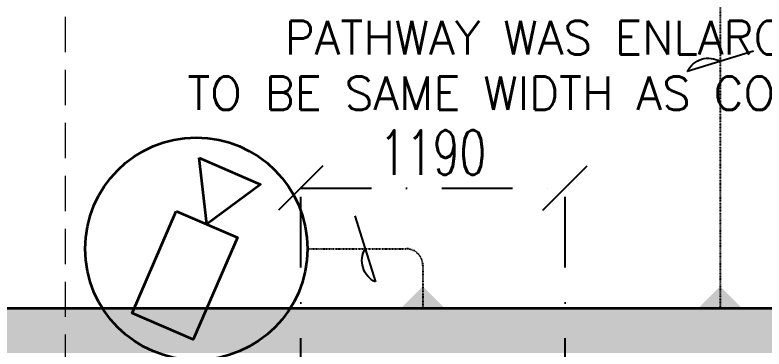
# Model space of a CAD drawing. Header units: inches. Extents: x -12418 to 57169, y -29325 to 19878.
# Drawn here: x 5232 to 8601, y -2679 to -1177 of the extents above; entities that cross this region are included whole.
import ezdxf

# ---------------------------------------------------------------- set-up
doc = ezdxf.new("R2010")
doc.units = ezdxf.units.IN
doc.header["$LTSCALE"] = 25
doc.header["$MEASUREMENT"] = 0
doc.linetypes.add('00-Ground Floor$0$HIDDEN', pattern=[9.525, 6.35, -3.175])
doc.linetypes.add('DASHDOT', pattern=[25.4, 12.7, -6.35, 0, -6.35])
doc.layers.get('0').update_dxf_attribs({"color": 8})
doc.layers.get('Defpoints').update_dxf_attribs({"color": 8})
doc.layers.add('0 @ 50', color=8, linetype='Continuous')
doc.layers.add('T-WIRE', color=140, linetype='Continuous')
for name, color, linetype, lineweight in [('00-Ground Floor$0$72_EGR_BASE_TEXT', 252, 'Continuous', 5), ('00-Ground Floor$0$Proj', 251, 'Continuous', 5), ('E-LITE-CLNG-CNDT', 6, 'DASHDOT', 35), ('T-CABL-TRAY', 60, 'Continuous', 35), ('T-DATA-CLNG-COND', 51, 'DASHDOT', 25), ('T-DATA-CLNG-COND @ 100', 51, 'DASHDOT', 25), ('T-DATA-DIM', 251, 'DASHDOT', 25), ('T-SERT-CLNG @ 100', 60, 'Continuous', 35)]:
    doc.layers.add(name, color=color, linetype=linetype, lineweight=lineweight)
doc.styles.add('00-Ground Floor$0$SIMPLEX', font='SIMPLEX.shx', dxfattribs={"height": 150})
doc.styles.add('DC_Simplex', font='SIMPLEX.shx', dxfattribs={"width": 0.7})
doc.dimstyles.new('DevCad-MM', dxfattribs={"dimscale": 0.01, "dimtxt": 2, "dimasz": 2, "dimexe": 1, "dimexo": 1, "dimgap": 0.6, "dimtad": 1, "dimdec": 0, "dimrnd": 10, "dimzin": 1, "dimdsep": 46, "dimtxsty": 'DC_Simplex', "dimblk1": 'OBLIQUE', "dimblk2": 'OBLIQUE', "dimsah": 1, "dimcen": 3, "dimclrd": 256, "dimclre": 256, "dimclrt": 45, "dimadec": 0, "dimazin": 0, "dimtfac": 1, "dimtdec": 0, "dimtix": 1, "dimtmove": 2, "dimatfit": 2, "dimldrblk": 'OBLIQUE', "dimfxl": 1, "dimtolj": 1, "dimtzin": 0, "dimarcsym": 0})

# ---------------------------------------------------------------- blocks, each defined once
blk = doc.blocks.new('00-Ground Floor')
at = {"layer": '00-Ground Floor$0$Proj', "linetype": '00-Ground Floor$0$HIDDEN'}
blk.add_line((5457.9, -947.4, 0), (5457.9, -2747.4, 0), dxfattribs=at)
at = {"layer": '00-Ground Floor$0$72_EGR_BASE_TEXT', "insert": (7695.5, -1204), "char_height": 150, "attachment_point": 2, "style": '00-Ground Floor$0$SIMPLEX'}
blk.add_mtext('PATHWAY WAS ENLARGED\\PTO BE SAME WIDTH AS CORRIDOR', dxfattribs=at)
blk = doc.blocks.new('*U49')
for points in [[(0.133, 4.082), (2.886, 2.89), (0.477, 1.102)], [(-0.899, 1.698), (1.854, 0.506), (-0.133, -4.082), (-2.886, -2.89)]]:
    blk.add_lwpolyline(points, close=True)
blk.add_circle((0, 0), 5)
blk = doc.blocks.new('*U131')
at = {"lineweight": 0}
h = blk.add_hatch(dxfattribs=at)
h.set_pattern_fill('HEX', color=253, scale=8, angle=180, style=0)
h.set_pattern_definition([(180, (-20899.527, -3e-10), (6e-13, -43.99409), [25.4, -50.8]), (300, (-20899.527, -3e-10), (38.1, 21.997045), [25.4, -50.8]), (240, (-20924.927, -3e-10), (38.1, -21.997045), [25.4, -50.8])])
h.paths.add_polyline_path([(-13430.7, 200), (-13430.7, 0), (0, 0), (0, 200)])
at = {"color": 0}
blk.add_line((0, 0), (-13430.7, 0), dxfattribs=at)
blk = doc.blocks.new('*U74')
blk.add_hatch(color=256).paths.add_polyline_path([(0, 1), (-1, 0), (0, -1)])
blk = doc.blocks.new('W-TEL')
blk.add_line((-66, -212.7), (66, 212.7))
blk.add_arc((130.7, 76), 151.2, 115.3301, 210.179)
blk = doc.blocks.new('*U118')
at = {"layer": 'T-WIRE', "xscale": -0.006999999999825377, "yscale": 0.006999999999970897, "zscale": 0.006999999999999999}
blk.add_blockref('W-TEL', (0, 0), dxfattribs=at)
blk = doc.blocks.new('_OBLIQUE')
at = {"color": 0, "linetype": 'ByBlock'}
blk.add_line((-0.5, -0.5), (0.5, 0.5), dxfattribs=at)
blk = doc.blocks.new('*D139')
at = {"layer": 'Defpoints', "color": 0, "transparency": 16777216}
for p in [(7705.8, -1955.3), (6517.4, -3047.4, 0), (7705.8, -3047.4, 0)]:
    blk.add_point(p, dxfattribs=at)
at = {"layer": 'T-DATA-DIM', "lineweight": -2, "transparency": 16777216}
for p, q in [((6517.4, -2947.4), (6517.4, -1855.3)), ((7705.8, -2947.4), (7705.8, -1855.3)), ((6517.4, -1955.3), (7705.8, -1955.3))]:
    blk.add_line(p, q, dxfattribs=at)
at = {"layer": 'T-DATA-DIM', "lineweight": -2, "transparency": 16777216, "xscale": 200, "yscale": 200, "zscale": 200, "rotation": 180}
blk.add_blockref('_OBLIQUE', (6517.4, -1955.3), dxfattribs=at)
at = {"layer": 'T-DATA-DIM', "lineweight": -2, "transparency": 16777216, "xscale": 200, "yscale": 200, "zscale": 200}
blk.add_blockref('_OBLIQUE', (7705.8, -1955.3), dxfattribs=at)
at = {"layer": 'T-DATA-DIM', "color": 45, "transparency": 16777216, "insert": (7111.6, -1795.3), "char_height": 200, "attachment_point": 5, "style": 'DC_Simplex'}
blk.add_mtext('\\A1;1190', dxfattribs=at)

msp = doc.modelspace()

# ---------------------------------------------------------------- linework, layer by layer
at = {"layer": 'T-DATA-CLNG-COND', "ltscale": 0.01, "elevation": 0}
msp.add_lwpolyline([(8402.9, 3479.5), (8402.9, -2497.4)], dxfattribs=at)
at = {"layer": 'T-DATA-CLNG-COND', "ltscale": 0.01}
msp.add_lwpolyline([(6547.7, -2228.2), (6991.5, -2228.2, -0.414214), (7066.5, -2303.2), (7066.5, -2497.4)], format="xyb", dxfattribs=at)

# ---------------------------------------------------------------- block references
at = {"layer": '0 @ 50', "xscale": 100, "yscale": 100, "zscale": 100}
for p, rotation in [((8404.7, -1385.6), 90.00000000000001), ((6807.1, -2228.2), 180)]:
    msp.add_blockref('*U118', p, dxfattribs=dict(at, rotation=rotation))
at = {"layer": 'E-LITE-CLNG-CNDT'}
msp.add_blockref('00-Ground Floor', (0, 0), dxfattribs=at)
at = {"layer": 'T-CABL-TRAY', "linetype": 'Continuous', "xscale": -1, "rotation": 180}
msp.add_blockref('*U131', (17797.7, -2497.4, 0), dxfattribs=at)
at = {"layer": 'T-DATA-CLNG-COND @ 100', "xscale": -100, "yscale": 100, "zscale": 100, "rotation": 90.00000000001782}
for p in [(7066.5, -2497.4), (8403.5, -2497.4)]:
    msp.add_blockref('*U74', p, dxfattribs=at)
at = {"layer": 'T-SERT-CLNG @ 100', "xscale": 100, "yscale": 100, "zscale": 100}
msp.add_blockref('*U49', (6047.7, -2228.2), dxfattribs=at)

# ---------------------------------------------------------------- dimensions: what is measured, and where the dimension line sits
at = {"layer": 'T-DATA-DIM'}
dim = msp.add_linear_dim(base=(7705.8, -1955.3), p1=(6517.4, -3047.4, 0), p2=(7705.8, -3047.4, 0), dimstyle='DevCad-MM', dxfattribs=at)
dim.commit()
dim.dimension.update_dxf_attribs({"geometry": '*D139', "text_midpoint": (7111.6, -1795.3)})

doc.saveas('drawing.dxf')
